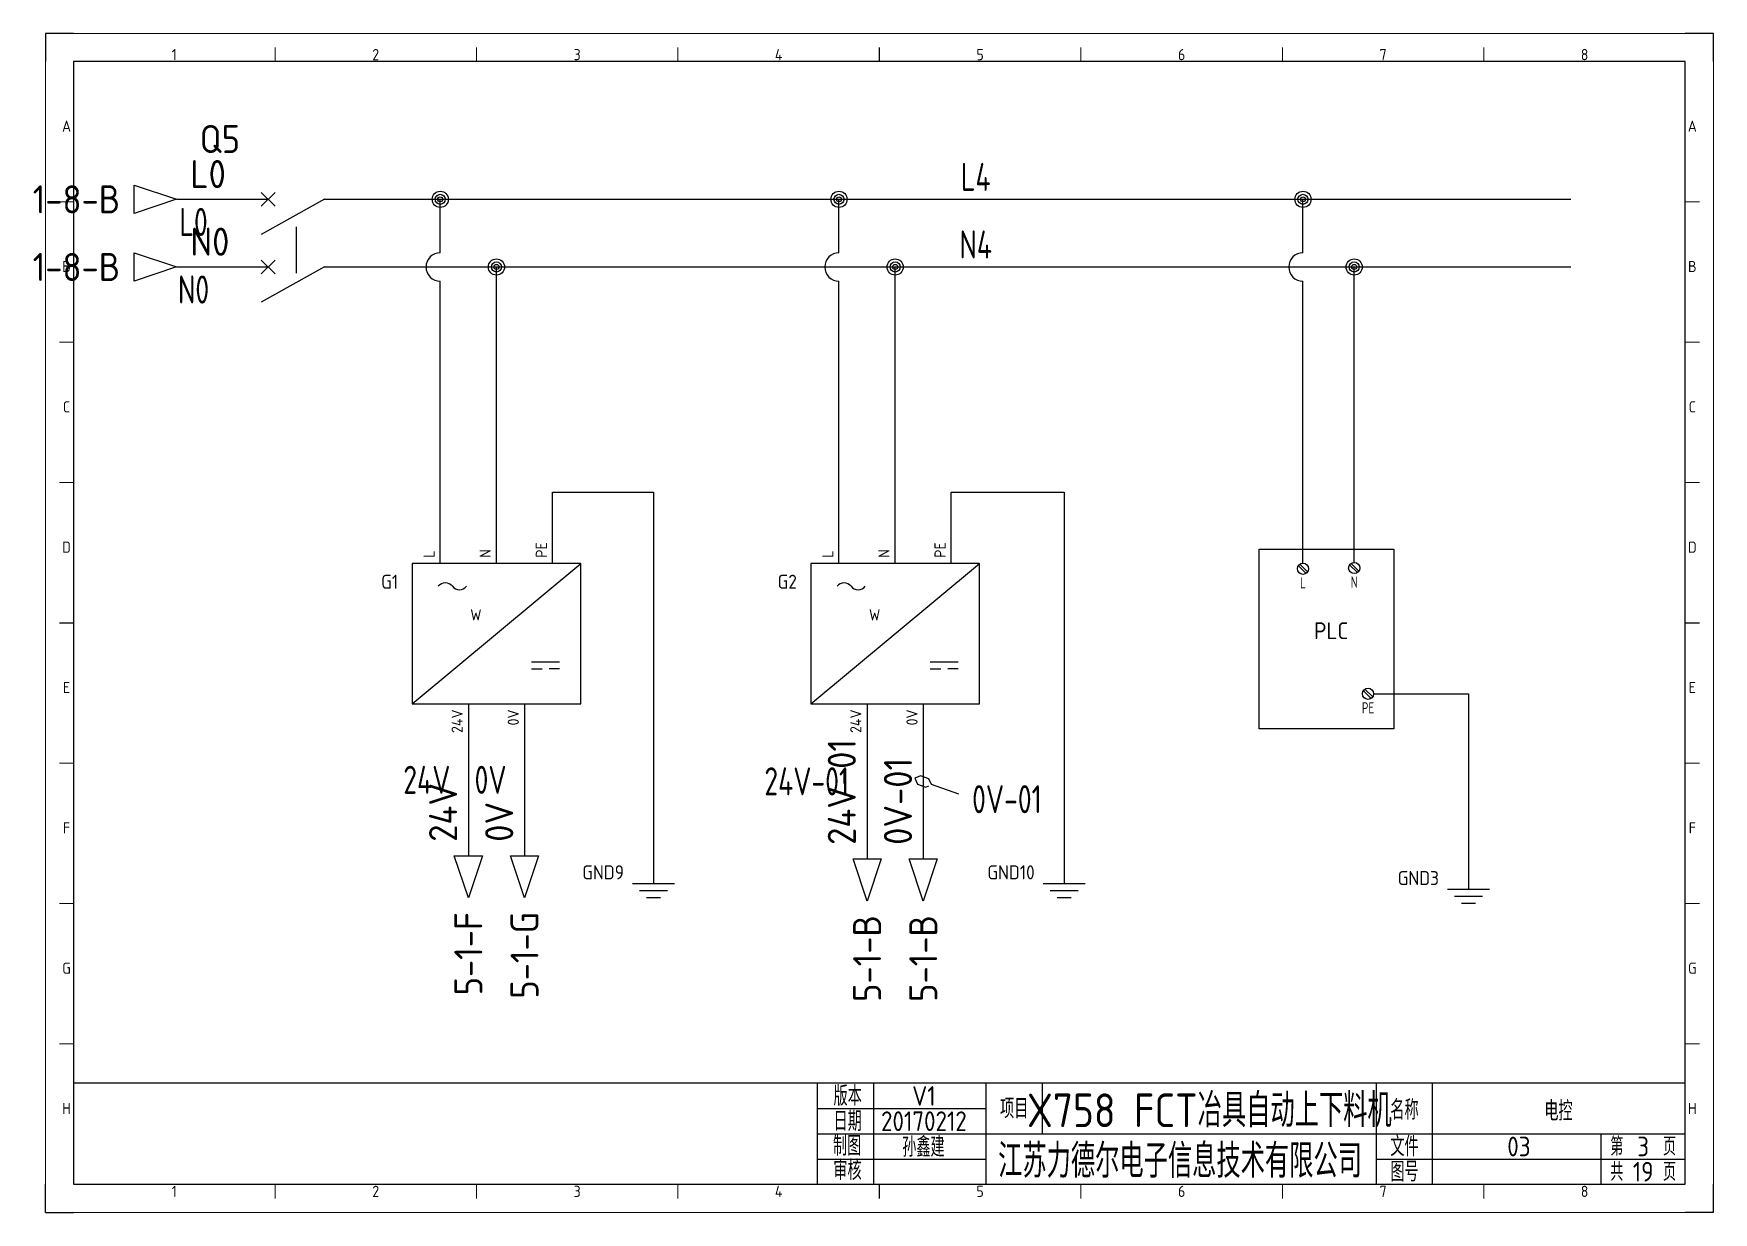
# Model space of a CAD drawing. Header units: millimetres. Extents: x 2027 to 2326, y 1387 to 1597.
import ezdxf
from ezdxf.enums import TextEntityAlignment as Align

# ---------------------------------------------------------------- set-up
doc = ezdxf.new("R2010")
doc.units = ezdxf.units.MM
for name, color, linetype in [('AE_BOR', 1, 'Continuous'), ('LINK', 9, 'Continuous'), ('SYMS', 7, 'Continuous'), ('TAGS', 150, 'Continuous'), ('TERMS', 123, 'Continuous'), ('WIREFIXED', 7, 'Continuous'), ('WIRENO', 72, 'Continuous'), ('WIREREF', 52, 'Continuous'), ('WIREREF_DEST', 52, 'Continuous'), ('WIRES', 7, 'Continuous'), ('XREF', 7, 'Continuous'), ('图框_标题栏属性', 1, 'Continuous'), ('图框_标题栏文字', 6, 'Continuous')]:
    doc.layers.add(name, color=color, linetype=linetype)
doc.styles.add('ACGBTS', font='ISOCP.SHX')
doc.styles.get("Standard").update_dxf_attribs({"font": 'arial.ttf'})
doc.styles.add('WD_IEC', font='isocp2.shx', dxfattribs={"width": 0.9, "height": 4, "bigfont": 'gbcbig.shx'})
doc.styles.add('工程字', font='gbenor.shx', dxfattribs={"bigfont": 'gbcbig.shx'})

# ---------------------------------------------------------------- blocks, each defined once
blk = doc.blocks.new('Border')
for p, q in [((584, 410), (10, 410)), ((10, 410), (10, 10)), ((584, 10), (584, 410)), ((10, 10), (584, 10))]:
    blk.add_line(p, q)
at = {"layer": 'AE_BOR', "color": 1, "lineweight": 30}
for p, q in [((10, 420), (0, 420)), ((0, 420), (0, 410)), ((594, 420), (584, 420)), ((594, 410), (594, 420)), ((297, 410), (297, 415)), ((5, 210), (10, 210)), ((584, 210), (589, 210)), ((0, 0), (0, 10)), ((297, 5), (297, 10)), ((594, 0), (594, 10)), ((0, 0), (10, 0)), ((594, 0), (584, 0))]:
    blk.add_line(p, q, dxfattribs=at)
at = {"layer": 'AE_BOR', "color": 1, "lineweight": 15}
for p, q in [((0, 420), (594, 420)), ((0, 0), (0, 420)), ((594, 420), (594, 0)), ((81.75, 410), (81.75, 415)), ((153.5, 410), (153.5, 415)), ((225.25, 410), (225.25, 415)), ((368.75, 410), (368.75, 415)), ((440.5, 410), (440.5, 415)), ((512.25, 410), (512.25, 415)), ((10, 360), (5, 360)), ((589, 360), (584, 360)), ((10, 310), (5, 310)), ((589, 310), (584, 310)), ((10, 260), (5, 260)), ((589, 260), (584, 260)), ((10, 160), (5, 160)), ((589, 160), (584, 160)), ((10, 110), (5, 110)), ((589, 110), (584, 110)), ((10, 60), (5, 60)), ((589, 60), (584, 60)), ((81.75, 5), (81.75, 10)), ((153.5, 5), (153.5, 10)), ((225.25, 5), (225.25, 10)), ((368.75, 5), (368.75, 10)), ((440.5, 5), (440.5, 10)), ((512.25, 5), (512.25, 10)), ((594, 0), (0, 0))]:
    blk.add_line(p, q, dxfattribs=at)
at = {"layer": 'AE_BOR', "color": 1, "lineweight": 15, "style": 'ACGBTS'}
for s, p in [('1', (45.875, 412.5)), ('2', (117.625, 412.5)), ('3', (189.375, 412.5)), ('4', (261.125, 412.5)), ('5', (332.875, 412.5)), ('6', (404.625, 412.5)), ('7', (476.375, 412.5)), ('8', (548.125, 412.5)), ('A', (7.5, 387)), ('A', (586.5, 387)), ('B', (7.5, 337)), ('B', (586.5, 337)), ('C', (7.5, 287)), ('C', (586.5, 287)), ('D', (7.5, 237)), ('D', (586.5, 237)), ('E', (7.5, 187)), ('E', (586.5, 187)), ('F', (7.5, 137)), ('F', (586.5, 137)), ('G', (7.5, 87)), ('G', (586.5, 87)), ('H', (7.5, 37)), ('H', (586.5, 37)), ('1', (45.875, 7.5)), ('2', (117.625, 7.5)), ('3', (189.375, 7.5)), ('4', (261.125, 7.5)), ('5', (332.875, 7.5)), ('6', (404.625, 7.5)), ('7', (476.375, 7.5)), ('8', (548.125, 7.5))]:
    blk.add_text(s, height=4, dxfattribs=at).set_placement(p, align=Align.MIDDLE)
blk = doc.blocks.new('LdrDkA4')
for p, q in [((132.5, 0), (132.5, 18)), ((142.5, 0), (142.5, 18)), ((162.5, 0), (162.5, 18)), ((162.5, 0), (162.5, 18)), ((162.5, 0), (162.5, 18)), ((172.5, 18), (172.5, 13.5)), ((232, 0), (232, 18)), ((242, 0), (242, 18)), ((132.5, 13.5), (162.5, 13.5)), ((172.5, 13.5), (172.5, 9)), ((132.5, 9), (162.99, 9)), ((162.5, 9), (287, 9)), ((272, 0), (272, 9)), ((132.5, 4.5), (162.5, 4.5)), ((232, 4.5), (287, 4.5)), ((142.5, 2.09), (142.5, 2.09)), ((142.5, 2.09), (142.5, 2.09))]:
    blk.add_line(p, q)
blk.add_lwpolyline([(132.5, 18), (0, 18), (0, 0), (132.5, 0)], close=True)
blk.add_lwpolyline([(132.5, 0), (287, 0), (287, 18), (132.5, 18)])
at = {"flags": 9}
blk.add_attdef('WD_TB', (0, 0), '', height=2.5, dxfattribs=at)
at = {"layer": '图框_标题栏属性', "style": '工程字'}
for tag, height, p in [('版本', 3.5, (151.42, 15.75)), ('项目', 6, (202.25, 13.5)), ('名称', 3.5, (264.42, 13.27)), ('日期', 3.5, (151.42, 11.25)), ('制图', 3.5, (151.34, 6.85)), ('公司名称', 6, (197.03, 4.5)), ('文件', 3.5, (257.37, 6.75)), ('页数', 3.5, (279.5, 6.75)), ('审核', 3.5, (151.65, 2.36)), ('图号', 3.5, (257.37, 2.25)), ('总数', 3.5, (279.5, 2.25))]:
    blk.add_attdef(tag, text='', height=height, dxfattribs=at).set_placement(p, align=Align.MIDDLE)
at = {"layer": '图框_标题栏文字', "style": '工程字'}
for s, height, p in [('版本', 3.5, (137.85, 15.75)), ('项目', 3.5, (167.5, 13.5)), ('名称', 3.5, (237, 13.27)), ('日期', 3.5, (137.85, 11.25)), ('制图', 3.5, (137.75, 6.85)), ('文件', 3.5, (237, 6.75)), ('第    页', 3.25, (279.5, 6.75)), ('审核', 3.5, (137.81, 2.51)), ('图号', 3.5, (237, 2.25)), ('共    页', 3.25, (279.5, 2.25))]:
    blk.add_text(s, height=height, dxfattribs=at).set_placement(p, align=Align.MIDDLE_CENTER)
blk = doc.blocks.new('HCB1')
for p, q in [((-7.5, 0), (-2.5, 0)), ((-1.88, 0.62), (-3.12, -0.62)), ((-1.88, -0.62), (-3.12, 0.62)), ((2.5, 0), (-3.12, -3.12)), ((2.5, 0), (7.5, 0))]:
    blk.add_line(p, q)
at = {"style": 'WD_IEC'}
for tag, p in [('INST', (-5, 11.12)), ('LOC', (-5, 7.62)), ('TAG1', (-5, 4.12)), ('DESC1', (-5, -13.75)), ('DESC2', (-5, -17.25)), ('DESC3', (-5, -20.75))]:
    blk.add_attdef(tag, text='', height=2.5, dxfattribs=at).set_placement(p, align=Align.RIGHT)
for tag, p, height, flags in [('MFG', (4.92, 12.12), 1.5, 9), ('CAT', (4.92, 9.62), 1.5, 9), ('TERM01', (-7.5, 1), 2, 8), ('X4TERM01', (-7.5, 0), 0.32, 1), ('X1TERM02', (7.5, 0), 0.32, 1), ('X2LINK', (0, -0.55), 0.32, 1), ('X8LINK', (0, -2.46), 0.32, 1), ('ASSYCODE', (12.25, -2.75), 1, 1), ('FAMILY', (12.25, -4.25), 1, 1), ('CATDESC', (12.25, -5.75), 1, 1), ('CONTACT', (12.5, -7.5), 1, 1), ('COMMON', (13.75, -8.75), 1, 1)]:
    blk.add_attdef(tag, p, '', height=height, dxfattribs=dict(at, flags=flags))
at = {"style": 'WD_IEC', "flags": 8}
blk.add_attdef('TERM02', text='', height=2, dxfattribs=at).set_placement((7.5, 1), align=Align.RIGHT)
at = {"lineweight": 15, "style": 'WD_IEC'}
for tag, p in [('RATING1', (-5, -6.25)), ('XREF', (-5, -10))]:
    blk.add_attdef(tag, text='', height=2.5, dxfattribs=at).set_placement(p, align=Align.RIGHT)
blk = doc.blocks.new('HCB2')
for p, q in [((-7.5, 0), (-2.5, 0)), ((-1.88, 0.62), (-3.12, -0.62)), ((-1.88, -0.62), (-3.12, 0.62)), ((2.5, 0), (-3.12, -3.12)), ((2.5, 0), (7.5, 0))]:
    blk.add_line(p, q)
at = {"style": 'WD_IEC'}
for tag, p in [('INST', (-5, 11.12)), ('LOC', (-5, 7.62)), ('TAG2', (-5, 4.12)), ('DESC1', (-5, -13.75)), ('DESC2', (-5, -17.25)), ('DESC3', (-5, -20.75))]:
    blk.add_attdef(tag, text='', height=2.5, dxfattribs=at).set_placement(p, align=Align.RIGHT)
for tag, p, height, flags in [('TERM01', (-7.5, 1), 2, 8), ('X4TERM01', (-7.5, 0), 0.32, 1), ('X1TERM02', (7.5, 0), 0.32, 1), ('X2LINK', (0, -0.55), 0.32, 1), ('X8LINK', (0, -2.46), 0.32, 1), ('FAMILY', (12.25, -4.25), 1, 1), ('CONTACT', (12.5, -7.5), 1, 1)]:
    blk.add_attdef(tag, p, '', height=height, dxfattribs=dict(at, flags=flags))
at = {"style": 'WD_IEC', "flags": 8}
blk.add_attdef('TERM02', text='', height=2, dxfattribs=at).set_placement((7.5, 1), align=Align.RIGHT)
at = {"lineweight": 15, "style": 'WD_IEC', "flags": 1}
blk.add_attdef('RATING1', text='', height=2.5, dxfattribs=at).set_placement((-5, -6.25), align=Align.RIGHT)
at = {"lineweight": 15, "style": 'WD_IEC'}
blk.add_attdef('XREF', text='', height=2.5, dxfattribs=at).set_placement((-5, -10), align=Align.RIGHT)
blk = doc.blocks.new('POWER')
for p, q in [((0, -50), (60, 0)), ((42.5, -35), (52.5, -35)), ((42.5, -37.5), (46.25, -37.5)), ((52.5, -37.5), (48.75, -37.5))]:
    blk.add_line(p, q)
blk.add_lwpolyline([(0, 0), (0, -50), (60, -50), (60, 0)], close=True)
for centre, start, end in [((11.8, -10.01), 36.8699, 143.1301), ((16.8, -6.26), 216.8699, 323.1301)]:
    blk.add_arc(centre, 3.12, start, end)
at = {"style": 'WD_IEC'}
for tag, p in [('TERM02', (28, 2)), ('TERM03', (48, 2)), ('TERM01', (8, 2))]:
    blk.add_attdef(tag, p, '', height=4, rotation=90, dxfattribs=at)
for tag, height, p in [('INST', 5, (-5, 5)), ('LOC', 5, (-5, -2)), ('TAG1', 5, (-5, -9)), ('RATING1', 5, (-5, -18)), ('TERM06', 4, (24.7, -20.29)), ('XREF', 5, (-5, -26)), ('DESC1', 5, (-5, -33.7)), ('DESC2', 5, (-5, -40.7)), ('DESC3', 5, (-5, -47.7))]:
    blk.add_attdef(tag, text='', height=height, dxfattribs=at).set_placement(p, align=Align.RIGHT)
at = {"style": 'WD_IEC', "flags": 1}
for tag, p, height in [('X2TERM01', (10, 0), 0.64), ('X2TERM02', (30, 0), 0.64), ('X2TERM03', (50, 0), 0.64), ('MFG', (65.5, -2), 3), ('CAT', (65.5, -7), 3), ('ASSYCODE', (62, -43), 2), ('FAMILY', (62, -46), 2), ('CATDESC', (62, -49), 2), ('X8TERM04', (20, -50), 0.64), ('X8TERM05', (40, -50), 0.64)]:
    blk.add_attdef(tag, p, '', height=height, dxfattribs=at)
at = {"style": 'WD_IEC'}
for tag, p in [('TERM04', (18, -52)), ('TERM05', (38, -52))]:
    blk.add_attdef(tag, text='', height=4, rotation=90, dxfattribs=at).set_placement(p, align=Align.RIGHT)
blk = doc.blocks.new('WDDOT')
for radius in [0.72, 0.449, 0.223]:
    blk.add_circle((0, 0), radius)
blk = doc.blocks.new('VGND2')
for p, q in [((0, 0), (0, -5)), ((-3.75, -5), (3.75, -5)), ((-2.5, -6.25), (2.5, -6.25)), ((-1.25, -7.5), (1.25, -7.5))]:
    blk.add_line(p, q)
at = {"style": 'WD_IEC'}
for tag, p in [('INST', (-5.25, 2.75)), ('LOC', (-5.25, -0.75)), ('TAG1', (-5.25, -4.25))]:
    blk.add_attdef(tag, text='', height=2.5, dxfattribs=at).set_placement(p, align=Align.RIGHT)
at = {"style": 'WD_IEC', "flags": 1}
blk.add_attdef('X2TERM01', (0, 0), '', height=0.32, dxfattribs=at)
blk = doc.blocks.new('WD_WNH')
at = {"linetype": 'Continuous', "style": 'WD_IEC', "width": 0.8}
blk.add_attdef('WIRENO', text='', height=2.5, dxfattribs=at).set_placement((0, 0.75), align=Align.CENTER)
at = {"style": 'WD_IEC', "flags": 1}
for tag, p in [('W08USER', (0, 0.375)), ('W04USER', (0, 0.875)), ('W05USER', (0, 0.75)), ('W09USER', (0, 0.25)), ('W03USER', (0, 1)), ('W06USER', (0, 0.625)), ('W07USER', (0, 0.5)), ('W02USER', (0, 1.125)), ('W01USER', (0, 1.25)), ('W10USER', (0, 0.125))]:
    blk.add_attdef(tag, text='', height=0.08, dxfattribs=at).set_placement(p, align=Align.CENTER)
blk = doc.blocks.new('WD_WNV')
at = {"linetype": 'Continuous', "style": 'WD_IEC', "width": 0.8}
blk.add_attdef('WIRENO', text='', height=2.5, dxfattribs=at).set_placement((-1.6, 0), align=Align.MIDDLE_RIGHT)
at = {"style": 'WD_IEC', "flags": 1}
for tag, p in [('W08USER', (-1, 0.375)), ('W04USER', (-1, 0.875)), ('W05USER', (-1, 0.75)), ('W09USER', (-1, 0.25)), ('W03USER', (-1, 1)), ('W06USER', (-1, 0.625)), ('W07USER', (-1, 0.5)), ('W02USER', (-1, 1.125)), ('W01USER', (-1, 1.25)), ('W10USER', (-1, 0.125))]:
    blk.add_attdef(tag, text='', height=0.08, dxfattribs=at).set_placement(p, align=Align.CENTER)
blk = doc.blocks.new('HA1S4')
blk.add_lwpolyline([(0, -3.75), (-1.25, 0), (1.25, 0)], close=True)
at = {"style": 'WD_IEC', "flags": 8}
blk.add_attdef('WIRENO', (-1, 1.25), '', height=2.5, rotation=90, dxfattribs=at)
at = {"style": 'WD_IEC'}
blk.add_attdef('DESC1', text='', height=2.5, rotation=90, dxfattribs=at).set_placement((1, 1.25), align=Align.TOP_LEFT)
at = {"style": 'WD_IEC', "flags": 1}
blk.add_attdef('X2TERM01', (0, 0), '', height=0.32, dxfattribs=at)
blk.add_attdef('SIGCODE', text='', height=1, dxfattribs=at).set_placement((-2.5, -3.2), align=Align.RIGHT)
at = {"style": 'WD_IEC'}
blk.add_attdef('XREF', text='', height=2.5, rotation=90, dxfattribs=at).set_placement((0, -5), align=Align.MIDDLE_RIGHT)
blk = doc.blocks.new('VDV1_002')
for p, q in [((-5.03, 13.09), (-3.64, 11.7)), ((-4.76, 13.36), (-3.37, 11.97)), ((4.09, 13.23), (5.48, 11.84)), ((4.36, 13.49), (5.75, 12.1)), ((6.82, -8.92), (8.21, -10.31)), ((6.56, -9.19), (7.95, -10.58))]:
    blk.add_line(p, q)
blk.add_lwpolyline([(-12, 16), (12, 16), (12, -16), (-12, -16)], close=True)
for centre in [(-4.2, 12.53), (4.92, 12.66), (7.38, -9.75)]:
    blk.add_circle(centre, 1)
at = {"style": 'WD_IEC'}
for tag, height, p in [('INST', 2, (-25.5, 46.78)), ('LOC', 2, (-25.5, 43.98)), ('DESC1', 2, (-25.5, 30.3)), ('DESC2', 2, (-25.5, 27.5)), ('DESC3', 2, (-25.5, 24.7)), ('TAG1', 3, (3.86, -0.01))]:
    blk.add_attdef(tag, text='', height=height, dxfattribs=at).set_placement(p, align=Align.RIGHT)
at = {"style": 'WD_IEC', "flags": 9}
for tag, p in [('MFG', (-25.9, 38.38)), ('CAT', (-25.9, 36.38))]:
    blk.add_attdef(tag, text='', height=1.2, dxfattribs=at).set_placement(p, align=Align.RIGHT)
at = {"lineweight": 15, "style": 'WD_IEC'}
blk.add_attdef('XREF', text='', height=2, dxfattribs=at).set_placement((-25.5, 33.5), align=Align.RIGHT)
at = {"style": 'WD_IEC', "flags": 1}
for tag, p in [('X2TERM01', (-4.2, 13.53)), ('X2TERM02', (4.92, 13.66)), ('X1TERM03', (8.38, -9.75))]:
    blk.add_attdef(tag, p, '', height=0.16, dxfattribs=at)
at = {"style": 'WD_IEC', "width": 0.8}
for tag, p in [('TERM01', (-4.2, 11.03)), ('TERM02', (4.92, 11.16)), ('X2TERMDESC01', (-0.52, 8.43)), ('X2TERMDESC02', (8.81, 8.56)), ('TERM03', (7.38, -11.25)), ('X1TERMDESC03', (11.1, -13.85))]:
    blk.add_attdef(tag, text='', height=2, dxfattribs=at).set_placement(p, align=Align.TOP_CENTER)
blk = doc.blocks.new('HA1D3')
blk.add_lwpolyline([(0, 0), (-3.75, -1.25), (-3.75, 1.25)], close=True)
at = {"style": 'WD_IEC'}
for tag, p, height, flags in [('WIRENO', (1.25, 1), 2.5, 8), ('X1TERM01', (0, 0), 0.32, 1)]:
    blk.add_attdef(tag, p, '', height=height, dxfattribs=dict(at, flags=flags))
at = {"style": 'WD_IEC', "flags": 1}
blk.add_attdef('SIGCODE', text='', height=1, dxfattribs=at).set_placement((-2.5, 1.8), align=Align.RIGHT)
at = {"style": 'WD_IEC'}
blk.add_attdef('XREF', text='', height=2.5, dxfattribs=at).set_placement((-5, 0), align=Align.MIDDLE_RIGHT)
blk.add_attdef('DESC1', text='', height=2.5, dxfattribs=at).set_placement((1.25, -1), align=Align.TOP_LEFT)

msp = doc.modelspace()

# ---------------------------------------------------------------- linework, layer by layer
at = {"layer": 'LINK'}
msp.add_lwpolyline([(2073.95, 1562.97), (2073.95, 1554.74)], dxfattribs=at)
at = {"layer": 'WIRENO'}
msp.add_lwpolyline([(2191.9, 1461.9), (2187.08, 1463.66), (2186.61, 1464.68), (2185.12, 1465.22), (2184.1, 1464.75), (2184.57, 1463.73), (2186.06, 1463.19), (2186.57, 1463.42)], dxfattribs=at)
at = {"layer": 'WIRES'}
for p, q in [((2052.6, 1567.89), (2058.95, 1567.89)), ((2088.95, 1567.89), (2300.93, 1567.89)), ((2099.59, 1558.38), (2099.59, 1567.89)), ((2170.59, 1558.38), (2170.59, 1567.89)), ((2253.21, 1558.38), (2253.21, 1567.89)), ((2052.6, 1555.84), (2058.95, 1555.84)), ((2088.95, 1555.84), (2300.93, 1555.84)), ((2109.59, 1503.02), (2109.59, 1555.84)), ((2180.59, 1503.02), (2180.59, 1555.84)), ((2262.33, 1503.21), (2262.33, 1555.84)), ((2099.59, 1503.02), (2099.59, 1553.3)), ((2170.59, 1503.02), (2170.59, 1553.3)), ((2253.21, 1503.08), (2253.21, 1553.3)), ((2119.59, 1503.02), (2119.59, 1515.72)), ((2119.59, 1515.72), (2137.55, 1515.72)), ((2137.55, 1515.72), (2137.55, 1451)), ((2190.59, 1503.02), (2190.59, 1515.72)), ((2190.59, 1515.72), (2210.69, 1515.72)), ((2210.69, 1515.72), (2210.69, 1451)), ((2104.59, 1478.02), (2104.59, 1450.94)), ((2114.59, 1478.02), (2114.59, 1450.94)), ((2175.59, 1478.02), (2175.59, 1450.39)), ((2185.59, 1478.02), (2185.59, 1450.39)), ((2265.79, 1479.8), (2282.68, 1479.8)), ((2282.68, 1479.8), (2282.68, 1449.98))]:
    msp.add_line(p, q, dxfattribs=at)
for centre in [(2099.59, 1555.84), (2170.59, 1555.84), (2253.21, 1555.84)]:
    msp.add_arc(centre, 2.54, 90, 270, dxfattribs=at)

# ---------------------------------------------------------------- block references
msp.add_blockref('LdrDkA4', (2034.29, 1392.42)).add_auto_attribs({'总数': '19', '页数': '3', '文件': '03', '名称': '电控', '公司名称': '江苏力德尔电子信息技术有限公司', '项目': 'X758 FCT冶具自动上下料机', '制图': '孙鑫建', '日期': '20170212', '版本': 'V1'})
at = {"layer": 'AE_BOR', "xscale": 0.5, "yscale": 0.5, "zscale": 0.5}
msp.add_blockref('Border', (2029.29, 1387.42), dxfattribs=at)
at = {"layer": 'SYMS'}
ref = msp.add_blockref('HCB1', (2073.95, 1567.89), dxfattribs=dict(at, xscale=2, yscale=2, zscale=2))
ref.add_attrib('TAG1', 'Q5', dxfattribs={"layer": 'TAGS', "height": 5, "style": 'WD_IEC'}).set_placement((2063.95, 1576.14), align=Align.RIGHT)
ref = msp.add_blockref('HA1D3', (2052.6, 1567.89), dxfattribs=dict(at, xscale=2, yscale=2, zscale=2))
ref.add_attrib('XREF', '1-8-B', dxfattribs={"layer": 'XREF', "height": 5, "style": 'WD_IEC'}).set_placement((2042.6, 1567.89), align=Align.MIDDLE_RIGHT)
ref.add_attrib('WIRENO', 'L0', (2055.1, 1569.89), dxfattribs={"layer": 'WIREREF_DEST', "height": 5, "style": 'WD_IEC', "flags": 8})
at = {"layer": 'SYMS', "xscale": 2, "yscale": 2, "zscale": 2}
for name, p in [('WDDOT', (2099.59, 1567.89)), ('WDDOT', (2170.59, 1567.89)), ('WDDOT', (2253.21, 1567.89)), ('HCB2', (2073.95, 1555.84)), ('WDDOT', (2109.59, 1555.84)), ('WDDOT', (2180.59, 1555.84)), ('WDDOT', (2262.33, 1555.84))]:
    msp.add_blockref(name, p, dxfattribs=at)
at = {"layer": 'SYMS'}
ref = msp.add_blockref('HA1D3', (2052.6, 1555.84), dxfattribs=dict(at, xscale=2, yscale=2, zscale=2))
ref.add_attrib('XREF', '1-8-B', dxfattribs={"layer": 'XREF', "height": 5, "style": 'WD_IEC'}).set_placement((2042.6, 1555.84), align=Align.MIDDLE_RIGHT)
ref.add_attrib('WIRENO', 'N0', (2055.1, 1557.84), dxfattribs={"layer": 'WIREREF_DEST', "height": 5, "style": 'WD_IEC', "flags": 8})
ref = msp.add_blockref('POWER', (2094.59, 1503.02), dxfattribs=dict(at, xscale=0.5, yscale=0.5, zscale=0.5))
ref.add_attrib('TERM05', '0V', dxfattribs={"layer": 'TERMS', "height": 2, "rotation": 90, "style": 'WD_IEC'}).set_placement((2113.59, 1477.02), align=Align.RIGHT)
ref.add_attrib('TERM04', '24V', dxfattribs={"layer": 'TERMS', "height": 2, "rotation": 90, "style": 'WD_IEC'}).set_placement((2103.59, 1477.02), align=Align.RIGHT)
ref.add_attrib('TERM03', 'PE', (2118.59, 1504.02), dxfattribs={"layer": 'TERMS', "height": 2, "rotation": 90, "style": 'WD_IEC'})
ref.add_attrib('TERM02', 'N', (2108.59, 1504.02), dxfattribs={"layer": 'TERMS', "height": 2, "rotation": 90, "style": 'WD_IEC'})
ref.add_attrib('TERM01', 'L', (2098.59, 1504.02), dxfattribs={"layer": 'TERMS', "height": 2, "rotation": 90, "style": 'WD_IEC'})
ref.add_attrib('TAG1', 'G1', dxfattribs={"layer": 'TAGS', "height": 2.5, "style": 'WD_IEC'}).set_placement((2092.09, 1498.52), align=Align.RIGHT)
ref.add_attrib('TERM06', 'W', dxfattribs={"layer": 'TERMS', "height": 2, "style": 'WD_IEC'}).set_placement((2106.94, 1492.88), align=Align.RIGHT)
ref = msp.add_blockref('POWER', (2165.59, 1503.02), dxfattribs=dict(at, xscale=0.5, yscale=0.5, zscale=0.5))
ref.add_attrib('TERM05', '0V', dxfattribs={"layer": 'TERMS', "height": 2, "rotation": 90, "style": 'WD_IEC'}).set_placement((2184.59, 1477.02), align=Align.RIGHT)
ref.add_attrib('TERM04', '24V', dxfattribs={"layer": 'TERMS', "height": 2, "rotation": 90, "style": 'WD_IEC'}).set_placement((2174.59, 1477.02), align=Align.RIGHT)
ref.add_attrib('TERM03', 'PE', (2189.59, 1504.02), dxfattribs={"layer": 'TERMS', "height": 2, "rotation": 90, "style": 'WD_IEC'})
ref.add_attrib('TERM02', 'N', (2179.59, 1504.02), dxfattribs={"layer": 'TERMS', "height": 2, "rotation": 90, "style": 'WD_IEC'})
ref.add_attrib('TERM01', 'L', (2169.59, 1504.02), dxfattribs={"layer": 'TERMS', "height": 2, "rotation": 90, "style": 'WD_IEC'})
ref.add_attrib('TAG1', 'G2', dxfattribs={"layer": 'TAGS', "height": 2.5, "style": 'WD_IEC'}).set_placement((2163.09, 1498.52), align=Align.RIGHT)
ref.add_attrib('TERM06', 'W', dxfattribs={"layer": 'TERMS', "height": 2, "style": 'WD_IEC'}).set_placement((2177.94, 1492.88), align=Align.RIGHT)
ref = msp.add_blockref('VDV1_002', (2257.41, 1489.55), dxfattribs=at)
ref.add_attrib('TAG1', 'PLC', dxfattribs={"layer": 'TAGS', "height": 3, "style": 'WD_IEC'}).set_placement((2261.27, 1489.54), align=Align.RIGHT)
ref.add_attrib('TERM01', 'L', dxfattribs={"layer": 'TERMS', "height": 2, "style": 'WD_IEC', "width": 0.8}).set_placement((2253.21, 1500.58), align=Align.TOP_CENTER)
ref.add_attrib('TERM02', 'N', dxfattribs={"layer": 'TERMS', "height": 2, "style": 'WD_IEC', "width": 0.8}).set_placement((2262.33, 1500.71), align=Align.TOP_CENTER)
ref.add_attrib('TERM03', 'PE', dxfattribs={"layer": 'TERMS', "height": 2, "style": 'WD_IEC', "width": 0.8}).set_placement((2264.79, 1478.3), align=Align.TOP_CENTER)
ref = msp.add_blockref('HA1S4', (2175.59, 1450.39), dxfattribs=dict(at, xscale=2, yscale=2, zscale=2))
ref.add_attrib('XREF', '5-1-B', dxfattribs={"layer": 'XREF', "height": 5, "rotation": 90, "style": 'WD_IEC'}).set_placement((2175.59, 1440.39), align=Align.MIDDLE_RIGHT)
ref.add_attrib('WIRENO', '24V-01', (2173.59, 1452.89), dxfattribs={"layer": 'WIREREF', "height": 5, "rotation": 90, "style": 'WD_IEC', "flags": 8})
ref = msp.add_blockref('HA1S4', (2185.59, 1450.39), dxfattribs=dict(at, xscale=2, yscale=2, zscale=2))
ref.add_attrib('XREF', '5-1-B', dxfattribs={"layer": 'XREF', "height": 5, "rotation": 90, "style": 'WD_IEC'}).set_placement((2185.59, 1440.39), align=Align.MIDDLE_RIGHT)
ref.add_attrib('WIRENO', '0V-01', (2183.59, 1452.89), dxfattribs={"layer": 'WIREREF', "height": 5, "rotation": 90, "style": 'WD_IEC', "flags": 8})
ref = msp.add_blockref('HA1S4', (2104.59, 1450.94), dxfattribs=dict(at, xscale=2, yscale=2, zscale=2))
ref.add_attrib('XREF', '5-1-F', dxfattribs={"layer": 'XREF', "height": 5, "rotation": 90, "style": 'WD_IEC'}).set_placement((2104.59, 1440.94), align=Align.MIDDLE_RIGHT)
ref.add_attrib('WIRENO', '24V', (2102.59, 1453.44), dxfattribs={"layer": 'WIREREF', "height": 5, "rotation": 90, "style": 'WD_IEC', "flags": 8})
ref = msp.add_blockref('HA1S4', (2114.59, 1450.94), dxfattribs=dict(at, xscale=2, yscale=2, zscale=2))
ref.add_attrib('XREF', '5-1-G', dxfattribs={"layer": 'XREF', "height": 5, "rotation": 90, "style": 'WD_IEC'}).set_placement((2114.59, 1440.94), align=Align.MIDDLE_RIGHT)
ref.add_attrib('WIRENO', '0V', (2112.59, 1453.44), dxfattribs={"layer": 'WIREREF', "height": 5, "rotation": 90, "style": 'WD_IEC', "flags": 8})
ref = msp.add_blockref('VGND2', (2137.55, 1451), dxfattribs=at)
ref.add_attrib('TAG1', 'GND9', dxfattribs={"layer": 'TAGS', "height": 2.5, "style": 'WD_IEC'}).set_placement((2132.3, 1446.75), align=Align.RIGHT)
ref = msp.add_blockref('VGND2', (2210.69, 1451), dxfattribs=at)
ref.add_attrib('TAG1', 'GND10', dxfattribs={"layer": 'TAGS', "height": 2.5, "style": 'WD_IEC'}).set_placement((2205.44, 1446.75), align=Align.RIGHT)
ref = msp.add_blockref('VGND2', (2282.68, 1449.98), dxfattribs=at)
ref.add_attrib('TAG1', 'GND3', dxfattribs={"layer": 'TAGS', "height": 2.5, "style": 'WD_IEC'}).set_placement((2277.43, 1445.73), align=Align.RIGHT)
at = {"layer": 'WIREFIXED'}
ref = msp.add_blockref('WD_WNV', (2104.59, 1464.48), dxfattribs=dict(at, xscale=2, yscale=2, zscale=2))
ref.add_attrib('WIRENOF', '24V', dxfattribs={"linetype": 'Continuous', "height": 5, "style": 'WD_IEC', "width": 0.8}).set_placement((2101.39, 1464.48), align=Align.MIDDLE_RIGHT)
ref = msp.add_blockref('WD_WNV', (2114.59, 1464.48), dxfattribs=dict(at, xscale=2, yscale=2, zscale=2))
ref.add_attrib('WIRENOF', '0V', dxfattribs={"linetype": 'Continuous', "height": 5, "style": 'WD_IEC', "width": 0.8}).set_placement((2111.39, 1464.48), align=Align.MIDDLE_RIGHT)
at = {"layer": 'WIRENO'}
ref = msp.add_blockref('WD_WNH', (2194.94, 1567.89), dxfattribs=dict(at, xscale=2, yscale=2, zscale=2))
ref.add_attrib('WIRENO', 'L4', dxfattribs={"linetype": 'Continuous', "height": 5, "style": 'WD_IEC', "width": 0.8}).set_placement((2194.94, 1569.39), align=Align.CENTER)
ref = msp.add_blockref('WD_WNH', (2055.77, 1567.89), dxfattribs=dict(at, xscale=2, yscale=2, zscale=2))
ref.add_attrib('WIRENO', 'L0', dxfattribs={"linetype": 'Continuous', "height": 5, "style": 'WD_IEC', "width": 0.8}).set_placement((2055.66, 1561.37), align=Align.CENTER)
ref = msp.add_blockref('WD_WNH', (2194.94, 1555.84), dxfattribs=dict(at, xscale=2, yscale=2, zscale=2))
ref.add_attrib('WIRENO', 'N4', dxfattribs={"linetype": 'Continuous', "height": 5, "style": 'WD_IEC', "width": 0.8}).set_placement((2194.94, 1557.34), align=Align.CENTER)
ref = msp.add_blockref('WD_WNH', (2055.77, 1555.84), dxfattribs=dict(at, xscale=2, yscale=2, zscale=2))
ref.add_attrib('WIRENO', 'N0', dxfattribs={"linetype": 'Continuous', "height": 5, "style": 'WD_IEC', "width": 0.8}).set_placement((2055.66, 1549.32), align=Align.CENTER)
ref = msp.add_blockref('WD_WNV', (2175.59, 1464.21), dxfattribs=dict(at, xscale=2, yscale=2, zscale=2))
ref.add_attrib('WIRENO', '24V-01', dxfattribs={"linetype": 'Continuous', "height": 5, "style": 'WD_IEC', "width": 0.8}).set_placement((2172.39, 1464.21), align=Align.MIDDLE_RIGHT)
ref = msp.add_blockref('WD_WNV', (2185.59, 1464.21), dxfattribs=dict(at, xscale=2, yscale=2, zscale=2))
ref.add_attrib('WIRENO', '0V-01', dxfattribs={"linetype": 'Continuous', "height": 5, "style": 'WD_IEC', "width": 0.8}).set_placement((2194.29, 1461.03), align=Align.MIDDLE_LEFT)

doc.saveas('drawing.dxf')
